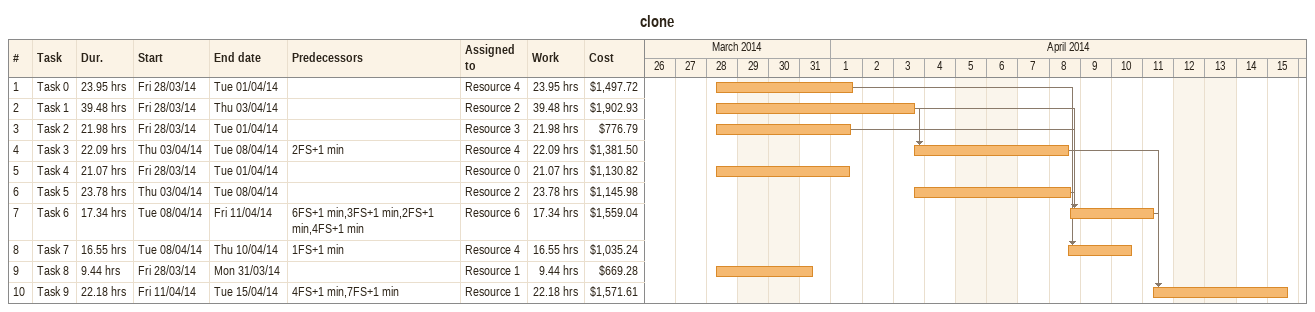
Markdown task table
clone

| ID | Task | Duration | Start | Finish | Predecessors | Resources | Work (h) | Cost ($) |
|---|---|---|---|---|---|---|---|---|
| 1 | Task 0 | 23.95h | 2014-03-28 | 2014-04-01 |  | Resource 4 | 23.95 | 1497.72 |
| 2 | Task 1 | 39.48h | 2014-03-28 | 2014-04-03 |  | Resource 2 | 39.48 | 1902.93 |
| 3 | Task 2 | 21.98h | 2014-03-28 | 2014-04-01 |  | Resource 3 | 21.98 | 776.79 |
| 4 | Task 3 | 22.09h | 2014-04-03 | 2014-04-08 | 2FS+1min | Resource 4 | 22.09 | 1381.50 |
| 5 | Task 4 | 21.07h | 2014-03-28 | 2014-04-01 |  | Resource 0 | 21.07 | 1130.82 |
| 6 | Task 5 | 23.78h | 2014-04-03 | 2014-04-08 |  | Resource 2 | 23.78 | 1145.98 |
| 7 | Task 6 | 17.34h | 2014-04-08 | 2014-04-11 | 6FS+1min, 3FS+1min, 2FS+1min, 4FS+1min | Resource 6 | 17.34 | 1559.04 |
| 8 | Task 7 | 16.55h | 2014-04-08 | 2014-04-10 | 1FS+1min | Resource 4 | 16.55 | 1035.24 |
| 9 | Task 8 | 9.44h | 2014-03-28 | 2014-03-31 |  | Resource 1 | 9.44 | 669.28 |
| 10 | Task 9 | 22.18h | 2014-04-11 | 2014-04-15 | 4FS+1min, 7FS+1min | Resource 1 | 22.18 | 1571.61 |
